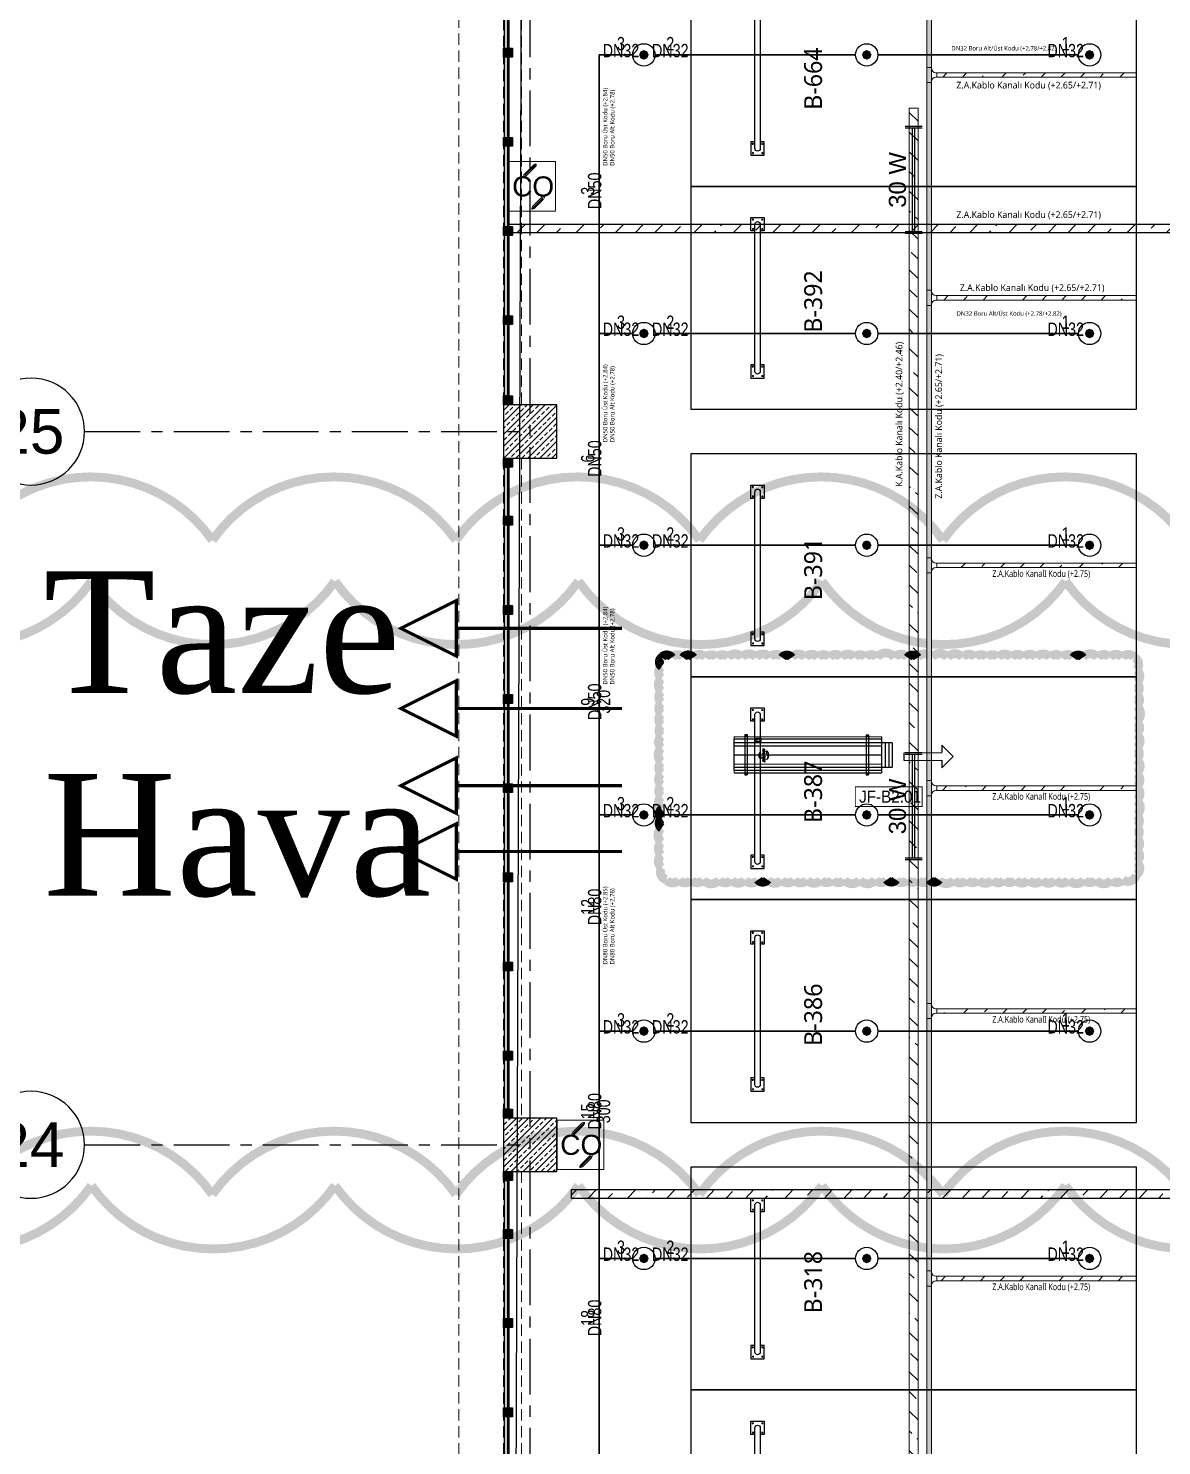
# Model space of a CAD drawing. Header units: millimetres. Extents: x -379292 to 1221486, y 92049 to 447512.
# Drawn here: x -246985 to -234272, y 261244 to 277142 of the extents above; entities that cross this region are included whole.
import ezdxf
from ezdxf.enums import TextEntityAlignment as Align
from ezdxf.lldxf.tags import DXFTag

# ---------------------------------------------------------------- set-up
doc = ezdxf.new("R2010")
doc.units = ezdxf.units.MM
doc.linetypes.add('CENTER', pattern=[2, 1.25, -0.25, 0.25, -0.25])
doc.linetypes.add('HIDDEN', pattern=[9.525, 6.35, -3.175])
for name, color, linetype in [('-M-YNGN-SPR-YUK', 7, 'Continuous'), ('-M-YNGN-ZON1-CAP-', 7, 'Continuous'), ('-M-YNGN-ZON1-SPR-', 7, 'Continuous'), ('05_AXIS', 211, 'CENTER'), ('05_AXIS NAME', 7, 'Continuous'), ('05_HANDRAIL', 153, 'Continuous'), ('05_HATCH CONCRETE', 141, 'Continuous'), ('08_LAMP', 4, 'Continuous'), ('202-A-Y-MahalAd', 141, 'Continuous'), ('AIR-J-U-355', 2, 'Continuous'), ('AIRONN ZONLAMA', 4, 'Continuous'), ('E_CT_ZA', 6, 'Continuous'), ('JF355', 2, 'Continuous')]:
    doc.layers.add(name, color=color, linetype=linetype)
for name, color, linetype, lineweight in [('-M-YNGN-ZON1', 5, 'SP', 30), ('0-KRCN-SHT YAĞMURSUYUBORUSU-100', 3, 'PISSU_LINE50', 35), ('06_FORMWORK HIDDEN', 252, 'HIDDEN2', 0), ('08_DEDECTOR', 3, 'Continuous', 9), ('AIRONN', 7, 'Continuous', 13), ('Aironn-Kodlama', 7, 'Continuous', 0), ('Aironn-Not', 7, 'Continuous', 0), ('E_CT_AYDINLATMA', 3, 'Continuous', 9), ('E_CT_KIRMIZI', 1, 'Continuous', 9)]:
    doc.layers.add(name, color=color, linetype=linetype, lineweight=lineweight)
doc.styles.add('Aironn', font='times.ttf')
doc.styles.add('CIZGI', font='tahoma.ttf', dxfattribs={"width": 0.8, "oblique": 20})
doc.styles.add('MUF', font='isocpeur.ttf')
doc.styles.add('PIPESIZE', font='hcad.shx', dxfattribs={"width": 0.8})
doc.styles.add('SPR-NOT', font='romans.shx')
doc.styles.get("Standard").update_dxf_attribs({"font": 'segoeuil.ttf'})
doc.styles.add('YAZI-2', font='arial.ttf', dxfattribs={"height": 2})
doc.styles.add('YAZI-3', font='arial.ttf', dxfattribs={"height": 3})
doc.styles.add('YAZI-5', font='arial.ttf', dxfattribs={"height": 5})
tags = doc.linetypes.add('HIDDEN2', pattern=[0.1875, 0.125, -0.0625]).pattern_tags.tags
tags[6:7] = [DXFTag(74, 4), DXFTag(75, 0), DXFTag(340, '0'), DXFTag(46, 0.0), DXFTag(50, 0.0), DXFTag(44, 0.0), DXFTag(45, 0.0)]
tags[4:5] = [DXFTag(74, 4), DXFTag(75, 0), DXFTag(340, '0'), DXFTag(46, 0.0), DXFTag(50, 0.0), DXFTag(44, 0.0), DXFTag(45, 0.0)]
doc.linetypes.add('PISSU_LINE50', pattern='A,50,-10,["C",MUF,S=10,R=0,X=1,Y=-5],0', length=60)
doc.linetypes.add('SP', pattern='A,2,-0.1,["SP",CIZGI,S=0.14,R=0.2,X=0,Y=-0.07],-0.255', length=2.355)
pattern_1 = [(225, (905000, -3e-07), (67.351921, -67.351921), []), (225, (904932.65, -3e-07), (67.351921, -67.351921), [47.625, -23.8125])]

# ---------------------------------------------------------------- blocks, each defined once
blk = doc.blocks.new('AWAKS ADI')
at = {"layer": '05_AXIS NAME', "color": 2}
blk.add_circle((0, 0), 6, dxfattribs=at)
at = {"layer": '05_AXIS NAME', "style": 'YAZI-5'}
blk.add_attdef('AKSADI', text='', height=5, dxfattribs=at).set_placement((0, 0), align=Align.MIDDLE_CENTER)
blk = doc.blocks.new('202_Aks')
at = {"layer": '05_AXIS', "ltscale": 500}
for p, q in [((0, -182300), (0, 5000)), ((-5000, -5500), (0, -5500)), ((-5000, -13500), (0, -13500))]:
    blk.add_line(p, q, dxfattribs=at)
at = {"layer": '05_AXIS NAME'}
ref = blk.add_blockref('AWAKS ADI', (-5600, -5500), dxfattribs=dict(at, xscale=-100, yscale=100, zscale=100))
ref.add_attrib('AKSADI', '25', dxfattribs={"height": 500, "style": 'YAZI-5'}).set_placement((-5614, -5498), align=Align.MIDDLE_CENTER)
ref = blk.add_blockref('AWAKS ADI', (-5600, -13500), dxfattribs=dict(at, xscale=-100, yscale=100, zscale=100))
ref.add_attrib('AKSADI', '24', dxfattribs={"height": 500, "style": 'YAZI-5'}).set_placement((-5614, -13498), align=Align.MIDDLE_CENTER)
blk = doc.blocks.new('202_Vida')
at = {"color": 0, "linetype": 'ByBlock', "ltscale": 0.2}
for points in [[(1, 0), (-1, 0)], [(0, 1), (0, -1)]]:
    blk.add_lwpolyline(points, dxfattribs=at)
at = {"color": 0, "linetype": 'ByBlock'}
for radius in [0.42, 0.23, 0.155]:
    blk.add_circle((0, 0), radius, dxfattribs=at)
blk = doc.blocks.new('202_Stoper')
at = {"color": 0, "linetype": 'ByBlock'}
for points in [[(-750, -30), (-750, -75), (-900, -75), (-900, 75), (-750, 75), (-750, 30)], [(750, -30), (750, -75), (900, -75), (900, 75), (750, 75), (750, 30)]]:
    blk.add_lwpolyline(points, dxfattribs=at)
blk.add_lwpolyline([(825, -30, 1), (825, 30), (-825, 30, 1), (-825, -30)], format="xyb", close=True, dxfattribs=at)
at = {"color": 0, "linetype": 'ByBlock', "yscale": 10, "zscale": 10, "rotation": 180}
for p, xscale in [((-877, 53), -10), ((-772, 53), 10), ((772, 53), -10), ((877, 53), 10)]:
    blk.add_blockref('202_Vida', p, dxfattribs=dict(at, xscale=xscale))
at = {"color": 0, "linetype": 'ByBlock', "yscale": 10, "zscale": 10}
for p, xscale in [((-877, -52), 10), ((-772, -52), -10), ((772, -52), 10), ((877, -52), -10)]:
    blk.add_blockref('202_Vida', p, dxfattribs=dict(at, xscale=xscale))
blk = doc.blocks.new('202_Mahalblok')
at = {"color": 0, "linetype": 'ByBlock', "flags": 128}
blk.add_lwpolyline([(0, 0), (0, 5000), (2500, 5000), (2500, 0)], close=True, dxfattribs=at)
at = {"color": 252}
blk.add_blockref('202_Stoper', (1250, 750), dxfattribs=at)
at = {"color": 0, "linetype": 'ByBlock', "ltscale": 25}
blk.add_attdef('MAHALNO', text='', height=200, dxfattribs=at).set_placement((1209, 1390), align=Align.BOTTOM_CENTER)
blk = doc.blocks.new('202_KorkulukDikme')
at = {"ltscale": 25}
h = blk.add_hatch(color=253, dxfattribs=at)
h.dxf.hatch_style = 1
h.paths.add_polyline_path([(-50, 0), (-50, 100), (50, 100), (50, 0)])
at = {"color": 0, "linetype": 'ByBlock', "ltscale": 25}
blk.add_lwpolyline([(-50, 0), (-50, 100), (50, 100), (50, 0)], close=True, dxfattribs=at)
blk = doc.blocks.new('*U10')
at = {"ltscale": 25}
h = blk.add_hatch(color=253, dxfattribs=at)
h.dxf.hatch_style = 1
h.paths.add_polyline_path([(100, 60), (4800, 60), (4800, 10), (100, 10)])
at = {"color": 0, "linetype": 'ByBlock', "ltscale": 25}
blk.add_lwpolyline([(100, 60), (4800, 60), (4800, 10), (100, 10)], close=True, dxfattribs=at)
blk.add_lwpolyline([(100, 45), (4800, 45)], dxfattribs=at)
at = {"ltscale": 25}
for p in [(50, 0), (950, 0), (1950, 0), (2950, 0), (3950, 0), (4850, 0)]:
    blk.add_blockref('202_KorkulukDikme', p, dxfattribs=at)
blk = doc.blocks.new('*U13')
at = {"ltscale": 25}
h = blk.add_hatch(color=253, dxfattribs=at)
h.dxf.hatch_style = 1
h.paths.add_polyline_path([(100, 60), (7300, 60), (7300, 10), (100, 10)])
at = {"color": 0, "linetype": 'ByBlock', "ltscale": 25}
blk.add_lwpolyline([(100, 60), (7300, 60), (7300, 10), (100, 10)], close=True, dxfattribs=at)
blk.add_lwpolyline([(100, 45), (7300, 45)], dxfattribs=at)
at = {"ltscale": 25}
for p in [(50, 0), (700, 0), (1700, 0), (2700, 0), (3700, 0), (4700, 0), (5700, 0), (6700, 0), (7350, 0)]:
    blk.add_blockref('202_KorkulukDikme', p, dxfattribs=at)
blk = doc.blocks.new('*U14')
at = {"ltscale": 25}
h = blk.add_hatch(color=253, dxfattribs=at)
h.dxf.hatch_style = 1
h.paths.add_polyline_path([(100, 60), (7300, 60), (7300, 10), (100, 10)])
at = {"color": 0, "linetype": 'ByBlock', "ltscale": 25}
blk.add_lwpolyline([(100, 60), (7300, 60), (7300, 10), (100, 10)], close=True, dxfattribs=at)
blk.add_lwpolyline([(100, 45), (7300, 45)], dxfattribs=at)
at = {"ltscale": 25}
for p in [(50, 0), (700, 0), (1700, 0), (2700, 0), (3700, 0), (4700, 0), (5700, 0), (6700, 0), (7350, 0)]:
    blk.add_blockref('202_KorkulukDikme', p, dxfattribs=at)
blk = doc.blocks.new('OtoParkBodrumKatMimari')
at = {"layer": '05_HATCH CONCRETE'}
h = blk.add_hatch(dxfattribs=at)
h.set_pattern_fill('ANSI33', color=8, scale=15, angle=180, style=0)
h.set_pattern_definition(pattern_1)
h.paths.add_polyline_path([(5300, 171500), (5300, 172100), (4700, 172100), (4700, 171500)])
h = blk.add_hatch(dxfattribs=at)
h.set_pattern_fill('ANSI33', color=8, scale=15, angle=180, style=0)
h.set_pattern_definition(pattern_1)
h.paths.add_polyline_path([(5300, 163500), (5300, 164100), (4700, 164100), (4700, 163500)])
at = {"color": 5}
for points in [[(5300, 171500), (5300, 172100), (4700, 172100), (4700, 171500)], [(5300, 163500), (5300, 164100), (4700, 164100), (4700, 163500)]]:
    blk.add_lwpolyline(points, close=True, dxfattribs=at)
at = {"layer": '06_FORMWORK HIDDEN', "linetype": 'HIDDEN', "ltscale": 20}
for p, q in [((4200, 55933), (4200, 178100)), ((4700, 177000), (4700, 172100)), ((4900, 177000), (4900, 172100)), ((4700, 171500), (4700, 164100)), ((4900, 171500), (4900, 164100)), ((4700, 163500), (4700, 156100)), ((4900, 163500), (4900, 156100))]:
    blk.add_line(p, q, dxfattribs=at)
at = {"layer": '05_AXIS'}
blk.add_blockref('202_Aks', (5000, 177300), dxfattribs=at)
at = {"layer": '05_HANDRAIL', "rotation": 269.9999999999995}
for name, p in [('*U10', (4700, 177000)), ('*U13', (4700, 171500)), ('*U14', (4700, 163500))]:
    blk.add_blockref(name, p, dxfattribs=at)
at = {"layer": '202-A-Y-MahalAd', "color": 8, "ltscale": 25}
ref = blk.add_blockref('202_Mahalblok', (6800, 174550), dxfattribs=dict(at, xscale=-1, rotation=270))
ref.add_attrib('MAHALNO', 'B-664', dxfattribs={"layer": '0', "color": 0, "linetype": 'ByBlock', "ltscale": 25, "height": 200, "rotation": 90}).set_placement((8333, 175759), align=Align.BOTTOM_CENTER)
ref = blk.add_blockref('202_Mahalblok', (6800, 172050), dxfattribs=dict(at, xscale=-1, rotation=270))
ref.add_attrib('MAHALNO', 'B-392', dxfattribs={"layer": '0', "color": 0, "linetype": 'ByBlock', "ltscale": 25, "height": 200, "rotation": 90}).set_placement((8333, 173259), align=Align.BOTTOM_CENTER)
ref = blk.add_blockref('202_Mahalblok', (6800, 169050), dxfattribs=dict(at, xscale=-1, rotation=270))
ref.add_attrib('MAHALNO', 'B-391', dxfattribs={"layer": '0', "color": 0, "linetype": 'ByBlock', "ltscale": 25, "height": 200, "rotation": 90}).set_placement((8333, 170259), align=Align.BOTTOM_CENTER)
ref = blk.add_blockref('202_Mahalblok', (6800, 166550), dxfattribs=dict(at, xscale=-1, rotation=270))
ref.add_attrib('MAHALNO', 'B-387', dxfattribs={"layer": '0', "color": 0, "linetype": 'ByBlock', "ltscale": 25, "height": 200, "rotation": 90}).set_placement((8333, 167759), align=Align.BOTTOM_CENTER)
ref = blk.add_blockref('202_Mahalblok', (6800, 164050), dxfattribs=dict(at, xscale=-1, rotation=270))
ref.add_attrib('MAHALNO', 'B-386', dxfattribs={"layer": '0', "color": 0, "linetype": 'ByBlock', "ltscale": 25, "height": 200, "rotation": 90}).set_placement((8333, 165259), align=Align.BOTTOM_CENTER)
ref = blk.add_blockref('202_Mahalblok', (6800, 161050), dxfattribs=dict(at, xscale=-1, rotation=270))
ref.add_attrib('MAHALNO', 'B-318', dxfattribs={"layer": '0', "color": 0, "linetype": 'ByBlock', "ltscale": 25, "height": 200, "rotation": 90}).set_placement((8333, 162259), align=Align.BOTTOM_CENTER)
ref = blk.add_blockref('202_Mahalblok', (6800, 158550), dxfattribs=dict(at, xscale=-1, rotation=270))
ref.add_attrib('MAHALNO', 'B-317', dxfattribs={"layer": '0', "color": 0, "linetype": 'ByBlock', "ltscale": 25, "height": 200, "rotation": 90}).set_placement((8333, 159759), align=Align.BOTTOM_CENTER)
blk = doc.blocks.new('SP-C-UP-12')
at = {"ltscale": 10}
blk.add_line((0, 0), (0, 0), dxfattribs=at)
at = {"color": 1, "linetype": 'Continuous'}
blk.add_circle((0, 0), 12.5, dxfattribs=at)
at = {"ltscale": 10}
for points in [[(-5.4, 0), (-3.8, 3.8), (-3.8, -3.8), (0, 5.4)], [(-3.8, -3.8), (0, 5.4), (0, -5.4), (3.8, 3.8)], [(0, -5.4), (3.8, 3.8), (3.8, -3.8), (5.4, 0)]]:
    blk.add_solid(points, dxfattribs=at)
at = {"layer": '-M-YNGN-SPR-YUK', "style": 'SPR-NOT', "width": 0.5, "flags": 9}
for tag, p in [('YUK', (0, 17.8)), ('CAP', (0, 14.4)), ('TIP', (0.2, 10.8))]:
    blk.add_attdef(tag, text='', height=2.5, dxfattribs=at).set_placement(p, align=Align.MIDDLE_CENTER)
blk = doc.blocks.new('A$C69E769C9')
at = {"layer": '-M-YNGN-ZON1', "linetype": 'SP', "ltscale": 500}
for p, q in [((-347.7, 2880.3), (-385.2, 2880.3)), ((-385.2, 119), (-385.2, 2880.3)), ((-210.2, 2880.3), (-322.7, 2880.3)), ((-210.2, 2880.3), (-97.7, 2880.3)), ((-72.7, 2880.3), (152.3, 2880.3)), ((-347.7, 2567.8), (-385.2, 2567.8)), ((-210.2, 2567.8), (-322.7, 2567.8)), ((-210.2, 2567.8), (-97.7, 2567.8)), ((-72.7, 2567.8), (152.3, 2567.8)), ((-347.7, 2330.3), (-385.2, 2330.3)), ((-210.2, 2330.3), (-322.7, 2330.3)), ((-210.2, 2330.3), (-97.7, 2330.3)), ((-72.7, 2330.3), (152.3, 2330.3)), ((-347.7, 2027.8), (-385.2, 2027.8)), ((-210.2, 2027.8), (-322.7, 2027.8)), ((-210.2, 2027.8), (-97.7, 2027.8)), ((-72.7, 2027.8), (152.3, 2027.8)), ((-347.7, 1785.3), (-385.2, 1785.3)), ((-210.2, 1785.3), (-322.7, 1785.3)), ((-210.2, 1785.3), (-97.7, 1785.3)), ((-72.7, 1785.3), (152.3, 1785.3)), ((-347.7, 1530.3), (-385.2, 1530.3)), ((-210.2, 1530.3), (-322.7, 1530.3)), ((-210.2, 1530.3), (-97.7, 1530.3)), ((-72.7, 1530.3), (152.3, 1530.3))]:
    blk.add_line(p, q, dxfattribs=at)
at = {"layer": '-M-YNGN-ZON1-SPR-', "linetype": 'Continuous'}
for p in [(-335.2, 2880.3), (-85.2, 2880.3), (164.8, 2880.3), (-335.2, 2567.8), (-85.2, 2567.8), (164.8, 2567.8), (-335.2, 2330.3), (-85.2, 2330.3), (164.8, 2330.3), (-335.2, 2027.8), (-85.2, 2027.8), (164.8, 2027.8), (-335.2, 1785.3), (-85.2, 1785.3), (164.8, 1785.3), (-335.2, 1530.3), (-85.2, 1530.3), (164.8, 1530.3)]:
    blk.add_blockref('SP-C-UP-12', p, dxfattribs=at)
at = {"layer": '-M-YNGN-ZON1-CAP-', "color": 6, "ltscale": 20, "style": 'PIPESIZE', "width": 0.8}
for s, p in [('3', (-360.9, 2892.9)), ('2', (-305.6, 2892.9)), ('1', (138, 2892.9)), ('3', (-360.9, 2580.4)), ('2', (-305.6, 2580.4)), ('1', (138, 2580.4)), ('3', (-360.9, 2342.9)), ('2', (-305.6, 2342.9)), ('1', (138, 2342.9)), ('3', (-360.9, 2040.4)), ('2', (-305.6, 2040.4)), ('1', (138, 2040.4)), ('3', (-360.9, 1797.9)), ('2', (-305.6, 1797.9)), ('1', (138, 1797.9)), ('3', (-360.9, 1542.9)), ('2', (-305.6, 1542.9)), ('1', (138, 1542.9))]:
    blk.add_text(s, height=15, dxfattribs=at).set_placement(p, align=Align.MIDDLE_CENTER)
at = {"layer": '-M-YNGN-ZON1-CAP-', "ltscale": 20, "style": 'PIPESIZE', "width": 0.8}
for p in [(-360.9, 2885.1), (-305.6, 2885.1), (138, 2885.1), (-360.9, 2572.6), (-305.6, 2572.6), (138, 2572.6), (-360.9, 2335.1), (-305.6, 2335.1), (138, 2335.1), (-360.9, 2032.6), (-305.6, 2032.6), (138, 2032.6), (-360.9, 1790.1), (-305.6, 1790.1), (138, 1790.1), (-360.9, 1535.1), (-305.6, 1535.1), (138, 1535.1)]:
    blk.add_text('DN32', height=15, dxfattribs=at).set_placement(p, align=Align.MIDDLE_CENTER)
for s, p in [('DN50', (-390.4, 2727.8)), ('DN50', (-390.4, 2427.5)), ('DN50', (-390.4, 2154.7)), ('320', (-380.5, 2154.7)), ('DN80', (-390.4, 1924.6)), ('DN80', (-390.4, 1695.3)), ('300', (-380.5, 1695.3)), ('DN80', (-390.4, 1463.6))]:
    blk.add_text(s, height=15, rotation=90, dxfattribs=at).set_placement(p, align=Align.MIDDLE_CENTER)
at = {"layer": '-M-YNGN-ZON1-CAP-', "color": 6, "ltscale": 20, "style": 'PIPESIZE', "width": 0.8}
for s, p in [('3', (-398.2, 2727.8)), ('6', (-398.2, 2427.5)), ('9', (-398.2, 2154.7)), ('12', (-398.2, 1924.6)), ('15', (-398.2, 1695.3)), ('18', (-398.2, 1463.6))]:
    blk.add_text(s, height=15, rotation=90, dxfattribs=at).set_placement(p, align=Align.MIDDLE_CENTER)
blk = doc.blocks.new('*U662')
h = blk.add_hatch()
h.set_pattern_fill('ANSI33', color=0, scale=50, angle=1, style=0)
h.paths.add_polyline_path([(-10769, 100), (17, 100), (17, 0), (-10769, 0)])
at = {"color": 0}
blk.add_lwpolyline([(-10769, 100), (17, 100), (17, 0), (-10769, 0)], close=True, dxfattribs=at)
at = {"ltscale": 25, "flags": 1}
for tag, p in [('YUKSEKLIK', (-229, -149)), ('KALINLIK', (-229, -213))]:
    blk.add_attdef(tag, p, '', height=50, dxfattribs=at)
blk = doc.blocks.new('*U689')
h = blk.add_hatch()
h.set_pattern_fill('ANSI33', color=0, scale=50, angle=1, style=0)
h.paths.add_polyline_path([(-4200, 100), (22877, 100), (22877, 0), (-4200, 0)])
at = {"color": 0}
blk.add_lwpolyline([(-4200, 100), (22877, 100), (22877, 0), (-4200, 0)], close=True, dxfattribs=at)
at = {"ltscale": 25, "flags": 1}
for tag, p in [('YUKSEKLIK', (-229, -149)), ('KALINLIK', (-229, -213))]:
    blk.add_attdef(tag, p, '', height=50, dxfattribs=at)
blk = doc.blocks.new('*U732')
h = blk.add_hatch()
h.set_pattern_fill('ANSI33', color=0, scale=50, angle=1, style=0)
h.paths.add_polyline_path([(-1883, 50), (26107, 50), (26107, 0), (-1883, 0)])
at = {"color": 0}
blk.add_lwpolyline([(-1883, 50), (26107, 50), (26107, 0), (-1883, 0)], close=True, dxfattribs=at)
at = {"ltscale": 25, "flags": 1}
for tag, p in [('YUKSEKLIK', (-229, -149)), ('KALINLIK', (-229, -213))]:
    blk.add_attdef(tag, p, '', height=50, dxfattribs=at)
blk = doc.blocks.new('*U953')
h = blk.add_hatch()
h.set_pattern_fill('ANSI33', color=0, scale=50, angle=1, style=0)
h.paths.add_polyline_path([(-11473, 100), (17, 100), (17, 0), (-11473, 0)])
at = {"color": 0}
blk.add_lwpolyline([(-11473, 100), (17, 100), (17, 0), (-11473, 0)], close=True, dxfattribs=at)
at = {"ltscale": 25, "flags": 1}
for tag, p in [('YUKSEKLIK', (-229, -149)), ('KALINLIK', (-229, -213))]:
    blk.add_attdef(tag, p, '', height=50, dxfattribs=at)
blk = doc.blocks.new('*U528')
h = blk.add_hatch()
h.set_pattern_fill('ANSI33', color=0, scale=50, angle=1, style=0)
h.paths.add_polyline_path([(-2601, 50), (-361, 50), (-361, 0), (-2601, 0)])
at = {"color": 0}
blk.add_lwpolyline([(-2601, 50), (-361, 50), (-361, 0), (-2601, 0)], close=True, dxfattribs=at)
at = {"ltscale": 25, "flags": 1}
for tag, p in [('YUKSEKLIK', (-229, -149)), ('KALINLIK', (-229, -213))]:
    blk.add_attdef(tag, p, '', height=50, dxfattribs=at)
blk = doc.blocks.new('*U127')
at = {"color": 0}
for p, q in [((214, 214), (-164, 214)), ((-164, 164), (-50, 164)), ((-60, 214), (-60, 164)), ((0, 214), (214, 214)), ((214, 164), (100, 164)), ((110, 214), (110, 164)), ((0, 0), (0, 114)), ((0, 104), (50, 104)), ((50, 0), (50, 114))]:
    blk.add_line(p, q, dxfattribs=at)
for centre, start, end in [((-50, 114), 0, 90), ((100, 114), 90, 180)]:
    blk.add_arc(centre, 50, start, end, dxfattribs=at)
blk = doc.blocks.new('*U529')
h = blk.add_hatch()
h.set_pattern_fill('ANSI33', color=0, scale=50, angle=1, style=0)
h.paths.add_polyline_path([(-2601, 50), (-361, 50), (-361, 0), (-2601, 0)])
at = {"color": 0}
blk.add_lwpolyline([(-2601, 50), (-361, 50), (-361, 0), (-2601, 0)], close=True, dxfattribs=at)
at = {"ltscale": 25, "flags": 1}
for tag, p in [('YUKSEKLIK', (-229, -149)), ('KALINLIK', (-229, -213))]:
    blk.add_attdef(tag, p, '', height=50, dxfattribs=at)
blk = doc.blocks.new('*U530')
h = blk.add_hatch()
h.set_pattern_fill('ANSI33', color=0, scale=50, angle=1, style=0)
h.paths.add_polyline_path([(-2601, 50), (-361, 50), (-361, 0), (-2601, 0)])
at = {"color": 0}
blk.add_lwpolyline([(-2601, 50), (-361, 50), (-361, 0), (-2601, 0)], close=True, dxfattribs=at)
at = {"ltscale": 25, "flags": 1}
for tag, p in [('YUKSEKLIK', (-229, -149)), ('KALINLIK', (-229, -213))]:
    blk.add_attdef(tag, p, '', height=50, dxfattribs=at)
blk = doc.blocks.new('*U531')
h = blk.add_hatch()
h.set_pattern_fill('ANSI33', color=0, scale=50, angle=1, style=0)
h.paths.add_polyline_path([(-2601, 50), (-361, 50), (-361, 0), (-2601, 0)])
at = {"color": 0}
blk.add_lwpolyline([(-2601, 50), (-361, 50), (-361, 0), (-2601, 0)], close=True, dxfattribs=at)
at = {"ltscale": 25, "flags": 1}
for tag, p in [('YUKSEKLIK', (-229, -149)), ('KALINLIK', (-229, -213))]:
    blk.add_attdef(tag, p, '', height=50, dxfattribs=at)
blk = doc.blocks.new('*U532')
h = blk.add_hatch()
h.set_pattern_fill('ANSI33', color=0, scale=50, angle=1, style=0)
h.paths.add_polyline_path([(-2601, 50), (-361, 50), (-361, 0), (-2601, 0)])
at = {"color": 0}
blk.add_lwpolyline([(-2601, 50), (-361, 50), (-361, 0), (-2601, 0)], close=True, dxfattribs=at)
at = {"ltscale": 25, "flags": 1}
for tag, p in [('YUKSEKLIK', (-229, -149)), ('KALINLIK', (-229, -213))]:
    blk.add_attdef(tag, p, '', height=50, dxfattribs=at)
blk = doc.blocks.new('*U533')
h = blk.add_hatch()
h.set_pattern_fill('ANSI33', color=0, scale=50, angle=1, style=0)
h.paths.add_polyline_path([(-2601, 50), (-361, 50), (-361, 0), (-2601, 0)])
at = {"color": 0}
blk.add_lwpolyline([(-2601, 50), (-361, 50), (-361, 0), (-2601, 0)], close=True, dxfattribs=at)
at = {"ltscale": 25, "flags": 1}
for tag, p in [('YUKSEKLIK', (-229, -149)), ('KALINLIK', (-229, -213))]:
    blk.add_attdef(tag, p, '', height=50, dxfattribs=at)
blk = doc.blocks.new('40 W SIVA ÜSTÜ ETANJ LED 50')
at = {"layer": '08_LAMP'}
for p, q in [((-625, -100), (-625, 100)), ((-605, -100), (-605, 100)), ((-605, 15), (605, 15)), ((605, -100), (605, 100)), ((625, -100), (625, 100)), ((-605, -15), (605, -15))]:
    blk.add_line(p, q, dxfattribs=at)
at = {"layer": '08_LAMP', "color": 2, "style": 'YAZI-2'}
blk.add_text('30 W', height=200, dxfattribs=at).set_placement((0, 90), align=Align.CENTER)
blk = doc.blocks.new('CO 250')
at = {"layer": '08_DEDECTOR'}
for p, q in [((17, 243), (-84, 142)), ((45, 251), (-74, 132)), ((37, 223), (-64, 122)), ((45, 250), (45, 243)), ((114, -136), (-5, -255)), ((104, -126), (3, -227)), ((124, -146), (23, -247)), ((-5, -247), (-5, -255)), ((-5, -255), (3, -255))]:
    blk.add_line(p, q, dxfattribs=at)
at = {"layer": '08_DEDECTOR', "ltscale": 25}
blk.add_lwpolyline([(-262, 278), (-262, -278), (262, -278), (262, 278)], close=True, dxfattribs=at)
at = {"layer": '08_DEDECTOR'}
for centre, radius, start, end in [((37, 223), 27.7, 72.9688, 135), ((17, 243), 27.7, 315, 0), ((-55, 112), 41.6, 135, 180), ((-55, 112), 27.7, 135, 180), ((-55, 112), 13.9, 135, 180), ((95, -116), 13.9, 315, 350.4112), ((95, -116), 27.7, 315, 355.2224), ((95, -116), 41.6, 315, 356.817), ((23, -247), 27.7, 135, 180), ((3, -227), 27.7, 270, 315)]:
    blk.add_arc(centre, radius, start, end, dxfattribs=at)
at = {"layer": '08_DEDECTOR', "color": 3, "style": 'YAZI-3'}
blk.add_text('CO', height=225, dxfattribs=at).set_placement((-226, -113))
blk = doc.blocks.new('ju355')
at = {"layer": 'AIR-J-U-355', "color": 2, "linetype": 'Continuous'}
for p, q in [((82.7, 20.1), (-82.9, 20.1)), ((-82.9, 20.1), (-82.9, -20.5)), ((-68.1, -18.3), (-68, 22.3)), ((-68.1, -22.7), (-68, 22.3)), ((-65.3, 22.3), (-68, 22.3)), ((-65.3, 22.3), (-68, 22.3)), ((-65.3, -22.7), (-65.3, 22.3)), ((70.7, 22.2), (68, 22.3)), ((68, -22.8), (68, 22.3)), ((70.7, -22.8), (70.7, 22.2)), ((-94.8, 12.9), (-94.9, 12.8)), ((-94.9, 12.8), (-94.9, 12.7)), ((-94.9, 12.7), (-94.9, -12.5)), ((-94.7, 13.3), (-94.8, 13.2)), ((-94.8, 13.2), (-94.8, 13.1)), ((-94.8, 13.1), (-94.8, 13)), ((-94.8, 13), (-94.8, 12.9)), ((-94.6, 13.5), (-94.7, 13.4)), ((-94.7, 13.4), (-94.7, 13.3)), ((-94.5, 13.6), (-94.6, 13.5)), ((-94.4, 13.7), (-94.5, 13.6)), ((-94.5, 13.6), (-94.5, 13.6)), ((-94.3, 13.7), (-94.4, 13.7)), ((-94.2, 13.8), (-94.3, 13.7)), ((-94.1, 13.8), (-94.2, 13.8)), ((-94, 13.8), (-94.1, 13.8)), ((-94.1, 13.8), (-94.1, 13.8)), ((-92.6, 13.8), (-94, 13.8)), ((-92.6, 13.8), (-94, 13.8)), ((-92.6, 13.8), (-94, 13.8)), ((-92.6, 13.8), (-93.9, 13.8)), ((-92.6, 13.8), (-93.9, 13.8)), ((-92.6, 13.8), (-93.9, 13.8)), ((-82.9, 13.8), (-92.6, 13.8)), ((-90.9, -13.6), (-90.9, 13.8)), ((-90.9, -13.6), (-90.9, 13.8)), ((-90.9, -13.6), (-90.9, 13.8)), ((-86.8, -13.6), (-86.8, 13.9)), ((82.7, 13.6), (-82.7, 13.8)), ((-82.7, 10.5), (82.9, 10.3)), ((82.7, 0), (-82.7, 0)), ((48.3, 3.6), (50.7, 3.6)), ((48.4, 2.9), (48.3, 3.6)), ((48.4, 7.2), (48.4, 7.9)), ((48.4, 7.9), (50.7, 6.9)), ((48.8, 7), (48.4, 7.2)), ((50.7, 6.2), (48.4, 5.2)), ((48.4, 5.9), (48.8, 6.1)), ((48.4, 5.2), (48.4, 5.9)), ((48.4, 4.9), (50.7, 4.9)), ((48.4, 4.2), (48.4, 4.9)), ((50.7, 4.2), (48.4, 4.2)), ((48.4, 2.2), (49.3, 2.9)), ((49.3, 2.9), (48.4, 2.9)), ((49.3, 2.2), (48.4, 1.4)), ((48.4, 1.4), (48.4, 2.2)), ((48.8, 6.1), (48.8, 7)), ((49.2, 6.8), (49.9, 6.6)), ((49.2, 6.3), (49.2, 6.8)), ((49.9, 6.6), (49.2, 6.3)), ((49.7, 2.6), (49.7, 2.9)), ((49.7, 2.9), (50.2, 2.9)), ((49.9, 1.6), (49.9, 1.6)), ((50.2, 2.9), (50.2, 2.6)), ((50.7, 6.9), (50.7, 6.2)), ((50.7, 4.9), (50.7, 4.2)), ((50.7, 3.6), (50.7, 2.3)), ((-94.9, -12.5), (-94.9, -12.6)), ((-94.9, -12.6), (-94.9, -12.7)), ((-94.9, -12.7), (-94.8, -12.8)), ((-94.8, -12.8), (-94.8, -12.9)), ((-94.8, -12.9), (-94.8, -13)), ((-94.8, -13), (-94.7, -13.1)), ((-94.7, -13.1), (-94.7, -13.2)), ((-94.7, -13.2), (-94.6, -13.3)), ((-94.6, -13.3), (-94.5, -13.4)), ((-94.5, -13.4), (-94.5, -13.4)), ((-94.5, -13.4), (-94.4, -13.5)), ((-94.4, -13.5), (-94.3, -13.5)), ((-94.3, -13.5), (-94.2, -13.6)), ((-94.2, -13.6), (-94.2, -13.6)), ((-94.2, -13.6), (-94.1, -13.6)), ((-94.1, -13.6), (-94, -13.6)), ((-94, -13.6), (-92.6, -13.6)), ((-94, -13.6), (-92.6, -13.6)), ((-94, -13.6), (-92.6, -13.6)), ((-93.9, -13.6), (-92.6, -13.6)), ((-93.9, -13.6), (-92.6, -13.6)), ((-93.9, -13.6), (-92.6, -13.6)), ((-92.6, -13.6), (-82.9, -13.6)), ((82.9, -10.4), (-82.7, -10.3)), ((-82.6, -13.6), (82.7, -13.7)), ((48.3, -1.7), (50.7, -1.7)), ((48.3, -2.1), (48.3, -1.7)), ((50, -2.1), (48.3, -2.1)), ((48.3, -4.4), (50.7, -4.4)), ((48.3, -4.8), (48.3, -4.4)), ((50, -4.8), (48.3, -4.8)), ((48.4, -3.8), (50, -2.1)), ((48.4, -4), (48.4, -3.8)), ((50.7, -4), (48.4, -4)), ((48.4, -6.5), (50, -4.8)), ((48.4, -6.7), (48.4, -6.5)), ((50.7, -6.8), (48.4, -6.7)), ((50.7, -1.9), (49, -3.6)), ((49, -3.6), (50.7, -3.7)), ((50.7, -4.7), (49, -6.4)), ((49, -6.4), (50.7, -6.4)), ((50.7, -1.7), (50.7, -1.9)), ((50.7, -4.4), (50.7, -4.7)), ((50.7, -6.4), (50.7, -6.8)), ((50.8, -1.4), (50.8, -1.8)), ((82.7, -20.6), (-82.9, -20.5)), ((-65.3, -22.7), (-68.1, -22.7)), ((70.7, -22.8), (68, -22.8))]:
    blk.add_line(p, q, dxfattribs=at)
at = {"layer": 'AIR-J-U-355', "color": 2, "lineweight": 13, "ltscale": 0.005}
for p, q in [((82.7, -20.6), (82.7, 20.1)), ((58.5, -15.3), (52.4, -15.3)), ((52.4, -15.3), (52.4, -18.9)), ((58.5, -18.9), (58.5, -15.3)), ((52.4, -18.9), (58.5, -18.9))]:
    blk.add_line(p, q, dxfattribs=at)
at = {"layer": 'AIR-J-U-355', "color": 2}
for p, q in [((-150.2, 14.3), (-162.9, 1.6)), ((-150.1, -11), (-162.9, 1.6)), ((-150.2, 5.9), (-150.2, 14.3)), ((-108, 6.1), (-150.2, 5.9)), ((-108, 6.1), (-107.9, -2.4)), ((-107.9, -2.4), (-150.2, -2.6)), ((-150.1, -11), (-150.2, -2.6))]:
    blk.add_line(p, q, dxfattribs=at)
at = {"layer": 'AIR-J-U-355', "color": 2, "linetype": 'Continuous'}
for centre, radius in [((-66.7, 21.3), 0.354), ((-66.7, 21.3), 0.354), ((69.3, 21.2), 0.354), ((-66.7, -21.6), 0.354), ((-66.7, -21.6), 0.354), ((54, -17.1), 0.599), ((54, -17.1), 0.599), ((57, -17.1), 0.599), ((57, -17.1), 0.599), ((69.3, -21.7), 0.354), ((69.3, -21.7), 0.354)]:
    blk.add_circle(centre, radius, dxfattribs=at)
for centre, radius, start, end in [((50, 2.3), 0.645, 184.0636, 262.3259), ((49.9, 2.6), 0.274, 177.3972, 357.3972), ((50, 2.3), 0.72, 262.3259, 356.7067)]:
    blk.add_arc(centre, radius, start, end, dxfattribs=at)
at = {"layer": 'AIR-J-U-355', "color": 2, "linetype": 'Continuous', "extrusion": (0, 0, -1)}
for major_axis, ratio in [((-0.01, -1.36), 0.908445), ((0.006, 0.985), 0.934933)]:
    blk.add_ellipse((49.5, -0.1), major_axis=major_axis, ratio=ratio, dxfattribs=at)
at = {"layer": 'AIR-J-U-355', "color": 2, "linetype": 'Continuous'}
for points, knots in [([(46.1, 5), (46.1, 5), (46.1, 5), (46.1, 5), (46.2, 5), (46.2, 5), (46.2, 5), (46.2, 5), (46.2, 5), (46.2, 5), (46.2, 5), (46.1, 4.9), (46.1, 4.8), (45.9, 4.6), (45.7, 4.3), (45.6, 4), (45.4, 3.7), (45.3, 3.1), (45.1, 2.4), (45, 1.7), (45.1, 0.8), (45.4, -0.1), (45.8, -1), (46.2, -1.8), (46.5, -2.4), (46.6, -2.8), (46.7, -3.2), (46.8, -3.6), (46.7, -4), (46.5, -4.3), (46.2, -4.3), (45.8, -4.3), (45.4, -4), (45.1, -3.6), (44.7, -3), (44.3, -2.1), (44, -0.9), (44, 0.2), (44, 1.3), (44.2, 2.1), (44.5, 2.9), (44.9, 3.6), (45.3, 4.2), (45.6, 4.6), (45.9, 4.8), (46, 4.9), (46.1, 5), (46.1, 5)], [0, 0, 0, 0, 0.001347, 0.00172, 0.002023, 0.002244, 0.002452, 0.002667, 0.002909, 0.00347, 0.004196, 0.005682, 0.009311, 0.025522, 0.043378, 0.057014, 0.067583, 0.10026, 0.136315, 0.170769, 0.211631, 0.252886, 0.304984, 0.357144, 0.377587, 0.398124, 0.41882, 0.439365, 0.455344, 0.470785, 0.486346, 0.502438, 0.525763, 0.549141, 0.572313, 0.626971, 0.689072, 0.751245, 0.792637, 0.834146, 0.875615, 0.910287, 0.945553, 0.97619, 0.989254, 0.994701, 1, 1, 1, 1]), ([(52.5, 3.6), (52.6, 3.7), (52.6, 3.8), (52.7, 3.9), (52.9, 4), (53.2, 4.1), (53.5, 4), (53.7, 3.7), (54, 3.4), (54.3, 2.9), (54.6, 2.2), (54.8, 1.3), (54.8, 0.4), (54.8, -0.5), (54.6, -1.4), (54.2, -2.2), (53.9, -2.8), (53.5, -3.2), (53.2, -3.4), (53.1, -3.5)], [0, 0, 0, 0, 0.0168256, 0.0323617, 0.0637267, 0.0873303, 0.1103993, 0.1581358, 0.2050378, 0.2514942, 0.3451779, 0.4385235, 0.532065, 0.625912, 0.7301372, 0.8352318, 0.8905608, 0.9450754, 1, 1, 1, 1]), ([(53.1, -3.5), (53.2, -3.3), (53.5, -2.8), (53.8, -2), (53.9, -1.1), (53.9, -0.3), (53.7, 0.6), (53.3, 1.4), (53, 2.1), (52.7, 2.6), (52.6, 3), (52.5, 3.3), (52.5, 3.5), (52.5, 3.6)], [0, 0, 0, 0, 0.112581, 0.224936, 0.337491, 0.449603, 0.562299, 0.686336, 0.807829, 0.865935, 0.925918, 0.967783, 1, 1, 1, 1])]:
    blk.add_open_spline(points, degree=3, knots=knots, dxfattribs=at)
blk = doc.blocks.new('DZFDGHFÜ')
at = {"layer": 'JF355'}
blk.add_lwpolyline([(24084.4, 6568.3), (24119.9, 6568.3), (24119.9, 6402.7), (24084.4, 6402.7), (24084.4, 6568.3)], dxfattribs=at)
at = {"layer": 'AIR-J-U-355', "rotation": 270}
blk.add_blockref('ju355', (24102.4, 6485.6), dxfattribs=at)
blk = doc.blocks.new('YÖN')
at = {"layer": 'AIRONN', "color": 3, "const_width": 5}
for points in [[(11124.9, 6973.4), (10859.6, 6973.4), (10859.6, 6928.9), (10770.6, 6973.4), (10859.6, 7017.9), (10859.6, 6973.4)], [(11124.9, 6844.9), (10859.6, 6844.9), (10859.6, 6800.4), (10770.6, 6844.9), (10859.6, 6889.4), (10859.6, 6844.9)], [(11124.9, 6721.3), (10859.6, 6721.3), (10859.6, 6676.8), (10770.6, 6721.3), (10859.6, 6765.8), (10859.6, 6721.3)], [(11124.9, 6615.8), (10859.6, 6615.8), (10859.6, 6571.3), (10770.6, 6615.8), (10859.6, 6660.3), (10859.6, 6615.8)]]:
    blk.add_lwpolyline(points, dxfattribs=at)

msp = doc.modelspace()

# ---------------------------------------------------------------- block references
at = {"color": 8}
msp.add_blockref('OtoParkBodrumKatMimari', (-246354.8, 100818.8), dxfattribs=at)

# ---------------------------------------------------------------- next in the draw order: linework, layer by layer
at = {"color": 30, "const_width": 100}
for points in [[(-224422.3, 270940.5, -0.5205671), (-227154.2, 270940.5, -0.5205671), (-229886.1, 270940.5, -0.5205671), (-232618, 270940.5, -0.5205671), (-235349.9, 270940.5, -0.5205671), (-238081.8, 270940.5, -0.5205671), (-240813.7, 270940.5, -0.5205671), (-243545.6, 270940.5, -0.5205671), (-246277.5, 270940.5, -0.5205671), (-249009.4, 270940.5, -0.5205671), (-251741.3, 270940.5, -0.5205671), (-253116.5, 272297.2, -0.5205671), (-253116.5, 275029.1, -0.5205671), (-253116.5, 278178.7, -0.5205671), (-250384.6, 278178.7, -0.5205671), (-247652.7, 278178.7, -0.5205671), (-244920.8, 278178.7, -0.5205671), (-242188.9, 278178.7, -0.5205671), (-239457, 278178.7, -0.5205671), (-236725.1, 278178.7, -0.5205671), (-233993.2, 278178.7, -0.5205671), (-231261.3, 278178.7, -0.5205671), (-228529.4, 278178.7, -0.5205671), (-225797.5, 278178.7, -0.5205671)], [(-224422.3, 264161.4, -0.5205671), (-227154.2, 264161.4, -0.5205671), (-229886.1, 264161.4, -0.5205671), (-232618, 264161.4, -0.5205671), (-235349.9, 264161.4, -0.5205671), (-238081.8, 264161.4, -0.5205671), (-240813.7, 264161.4, -0.5205671), (-243545.6, 264161.4, -0.5205671), (-246277.5, 264161.4, -0.5205671), (-249009.4, 264161.4, -0.5205671), (-251741.3, 264161.4, -0.5205671), (-253116.5, 265518.1, -0.5205671), (-253116.5, 268250, -0.5205671), (-253116.5, 271399.6, -0.5205671), (-250384.6, 271399.6, -0.5205671), (-247652.7, 271399.6, -0.5205671), (-244920.8, 271399.6, -0.5205671), (-242188.9, 271399.6, -0.5205671), (-239457, 271399.6, -0.5205671), (-236725.1, 271399.6, -0.5205671), (-233993.2, 271399.6, -0.5205671), (-231261.3, 271399.6, -0.5205671), (-228529.4, 271399.6, -0.5205671), (-225797.5, 271399.6, -0.5205671)], [(-224422.3, 256823, -0.5205671), (-227154.2, 256823, -0.5205671), (-229886.1, 256823, -0.5205671), (-232618, 256823, -0.5205671), (-235349.9, 256823, -0.5205671), (-238081.8, 256823, -0.5205671), (-240813.7, 256823, -0.5205671), (-243545.6, 256823, -0.5205671), (-246277.5, 256823, -0.5205671), (-249009.4, 256823, -0.5205671), (-251741.3, 256823, -0.5205671), (-253116.5, 258179.7, -0.5205671), (-253116.5, 260911.6, -0.5205671), (-253116.5, 264061.1, -0.5205671), (-250384.6, 264061.1, -0.5205671), (-247652.7, 264061.1, -0.5205671), (-244920.8, 264061.1, -0.5205671), (-242188.9, 264061.1, -0.5205671), (-239457, 264061.1, -0.5205671), (-236725.1, 264061.1, -0.5205671), (-233993.2, 264061.1, -0.5205671), (-231261.3, 264061.1, -0.5205671), (-228529.4, 264061.1, -0.5205671), (-225797.5, 264061.1, -0.5205671)]]:
    msp.add_lwpolyline(points, format="xyb", dxfattribs=at)
at = {"color": 6, "const_width": 100}
msp.add_lwpolyline([(-239880.8, 270084.1, -0.520567), (-239766.6, 270084.1, -0.520567), (-239639.9, 270084.1, -0.520567), (-239525.8, 270084.1, -0.520567), (-239388, 270084.1, -0.520567), (-239262.4, 270084.1, -0.520567), (-239137.6, 270084.1, -0.520567), (-238980.4, 270084.1, -0.520567), (-238820.5, 270084.1, -0.520567), (-238667.1, 270084.1, -0.520567), (-238529.3, 270084.1, -0.520567), (-238422.5, 270084.1, -0.520567), (-238269, 270084.1, -0.520567), (-238128.7, 270084.1, -0.520567), (-238001.4, 270084.1, -0.520567), (-237866.8, 270084.1, -0.520567), (-237717.7, 270084.1, -0.520567), (-237592.6, 270084.1, -0.520567), (-237465.9, 270084.1, -0.520567), (-237267.6, 270084.1, -0.520567), (-237121.3, 270084.1, -0.520567), (-237009.6, 270084.1, -0.520567), (-236849.7, 270084.1, -0.520567), (-236674.2, 270084.1, -0.520567), (-236506, 270084.1, -0.520567), (-236361.5, 270084.1, -0.520567), (-236234.2, 270084.1, -0.520567), (-236108.9, 270084.1, -0.520567), (-235958.7, 270084.1, -0.520567), (-235820.9, 270084.1, -0.520567), (-235679.3, 270084.1, -0.520567), (-235523.5, 270084.1, -0.520567), (-235393.5, 270084.1, -0.520567), (-235263.2, 270084.1, -0.520567), (-235156.1, 270084.1, -0.520567), (-234989.7, 270084.1, -0.520567), (-234855.1, 270084.1, -0.520567), (-234716.1, 270084.1, -0.520567), (-234577.7, 270084.1, -0.520567), (-234554.8, 269945.7, -0.520567), (-234554.8, 269801.8, -0.520567), (-234554.8, 269677, -0.520567), (-234554.8, 269543.4, -0.520567), (-234554.8, 269366.6, -0.520567), (-234554.8, 269227, -0.520567), (-234554.8, 269070.3, -0.520567), (-234554.8, 268944.2, -0.520567), (-234554.8, 268785.7, -0.520567), (-234554.8, 268636.6, -0.520567), (-234554.8, 268482, -0.520567), (-234554.8, 268317.4, -0.520567), (-234554.8, 268187.8, -0.520567), (-234554.8, 268064.9, -0.520567), (-234554.8, 267928.8, -0.520567), (-234554.8, 267790.4, -0.520567), (-234554.8, 267645.9, -0.520567), (-234711.9, 267592.5, -0.520567), (-234834.8, 267592.5, -0.520567), (-235010.3, 267592.5, -0.520567), (-235140.6, 267592.5, -0.520567), (-235313.5, 267592.5, -0.520567), (-235464.5, 267592.5, -0.520567), (-235615.7, 267592.5, -0.520567), (-235766.6, 267592.5, -0.520567), (-235913, 267592.5, -0.520567), (-236038.3, 267592.5, -0.520567), (-236172.4, 267592.5, -0.520567), (-236329, 267592.5, -0.520567), (-236460.5, 267592.5, -0.520567), (-236603.6, 267592.5, -0.520567), (-236771.9, 267592.5, -0.520567), (-236876.6, 267592.5, -0.520567), (-237004.5, 267592.5, -0.520567), (-237123.4, 267592.5, -0.520567), (-237252.3, 267592.5, -0.520567), (-237354.7, 267592.5, -0.520567), (-237483.9, 267592.5, -0.520567), (-237659.4, 267592.5, -0.520567), (-237833.8, 267592.5, -0.520567), (-237964.5, 267592.5, -0.520567), (-238094.1, 267592.5, -0.520567), (-238250.8, 267592.5, -0.520567), (-238395.3, 267592.5, -0.520567), (-238536.9, 267592.5, -0.520567), (-238692.7, 267592.5, -0.520567), (-238799.8, 267592.5, -0.520567), (-238945.5, 267592.5, -0.520567), (-239099, 267592.5, -0.520567), (-239236.2, 267592.5, -0.520567), (-239415.5, 267592.5, -0.520567), (-239549.1, 267592.5, -0.520567), (-239685.6, 267592.5, -0.520567), (-239827.3, 267592.5, -0.520567), (-239880.8, 267726.2, -0.520567), (-239880.8, 267868.5, -0.520567), (-239880.8, 268010.9, -0.520567), (-239880.8, 268170.8, -0.520567), (-239880.8, 268277.9, -0.520567), (-239880.8, 268382.6, -0.520567), (-239880.8, 268525, -0.520567), (-239880.8, 268651.1, -0.520567), (-239880.8, 268785.2, -0.520567), (-239880.8, 268913.1, -0.520567), (-239880.8, 269069, -0.520567), (-239880.8, 269204.6, -0.520567), (-239880.8, 269323.4, -0.520567), (-239880.8, 269451.1, -0.520567), (-239880.8, 269575.9, -0.520567), (-239880.8, 269705.5, -0.520567), (-239880.8, 269851.8, -0.520567), (-239880.8, 269983.3, -0.520567)], format="xyb", close=True, dxfattribs=at)
at = {"layer": 'AIRONN ZONLAMA', "ltscale": 25}
msp.add_lwpolyline([(-241554.6, 208884.6), (-241554.6, 224084.6), (-241054.6, 224084.6), (-241054.6, 224634.6), (-233604.7, 224634.6), (-233504.6, 228784.6), (-241554.6, 228784.6), (-241454.6, 238134.6), (-233804.6, 238134.6), (-233804.6, 240334.6), (-233504.6, 240334.6), (-233454.6, 240334.6), (-233454.6, 240934.6), (-233804.6, 240934.6), (-233804.6, 244834.6), (-233454.6, 244834.6), (-233454.6, 248884.6), (-241554.6, 248884.6), (-241454.6, 277834.6), (-241054.6, 277834.6), (-241054.6, 278134.6), (-166954.6, 278134.6), (-166904.6, 217634.6)], dxfattribs=at)
at = {"layer": 'Aironn-Kodlama', "color": 7, "const_width": 10}
msp.add_lwpolyline([(-237707.7, 268633.7), (-237707.7, 268413.7), (-236957.7, 268413.7), (-236957.7, 268633.7)], close=True, dxfattribs=at)

# ---------------------------------------------------------------- next in the draw order: block references
at = {"layer": '-M-YNGN-ZON1', "ltscale": 25, "xscale": 10, "yscale": 10, "zscale": 10}
msp.add_blockref('A$C69E769C9', (-236728.2, 248041), dxfattribs=at)
at = {"layer": '08_DEDECTOR', "ltscale": 25}
msp.add_blockref('CO 250', (-241332.3, 275368.8), dxfattribs=at)
at = {"layer": '08_DEDECTOR'}
msp.add_blockref('CO 250', (-240792.3, 264618.8), dxfattribs=at)
at = {"layer": '08_LAMP', "xscale": 0.9600000000000062, "yscale": 0.9600000000000062, "zscale": 0.9600000000000062, "rotation": 90}
for p in [(-237053.8, 275441.5), (-237053.8, 268414.3)]:
    msp.add_blockref('40 W SIVA ÜSTÜ ETANJ LED 50', p, dxfattribs=at)
at = {"layer": 'AIR-J-U-355', "xscale": 10, "yscale": 10, "zscale": 10, "rotation": 270}
msp.add_blockref('DZFDGHFÜ', (-303095.9, 510015.3), dxfattribs=at)
at = {"layer": 'AIRONN', "color": 5, "xscale": 7, "yscale": 7, "zscale": 7}
msp.add_blockref('YÖN', (-318201.7, 221598.3), dxfattribs=at)
at = {"layer": 'E_CT_AYDINLATMA', "rotation": 90}
msp.add_blockref('*U689', (-237004.8, 253368.7), dxfattribs=at)
at = {"layer": 'E_CT_KIRMIZI', "color": 1}
for name, p, rotation in [('*U732', (-236854.8, 251202.1), 90), ('*U528', (-237156.1, 276643.8), 180), ('*U529', (-237156.1, 274143.8), 180), ('*U530', (-237156.1, 271143.8), 180), ('*U531', (-237156.1, 268643.8), 180), ('*U532', (-237156.1, 266143.8), 180), ('*U533', (-237156.1, 263143.8), 180)]:
    msp.add_blockref(name, p, dxfattribs=dict(at, rotation=rotation))
at = {"layer": 'E_CT_KIRMIZI', "color": 2, "rotation": 90}
for p in [(-236691, 276593.8), (-236691, 274093.8), (-236691, 271093.8), (-236691, 268593.8), (-236691, 266093.8), (-236691, 263093.8)]:
    msp.add_blockref('*U127', p, dxfattribs=at)
at = {"layer": 'E_CT_ZA', "color": 112}
for name, p in [('*U953', (-230121.5, 274846.8)), ('*U662', (-230121.5, 264017.7))]:
    msp.add_blockref(name, p, dxfattribs=at)

# ---------------------------------------------------------------- next in the draw order: texts
at = {"layer": '0-KRCN-SHT YAĞMURSUYUBORUSU-100'}
for s, height, p in [('DN32 Boru Alt/Üst Kodu (+2.78/+2.82)', 50, (-236630.7, 276893.1)), ('Z.A.Kablo Kanalı Kodu (+2.65/+2.71)', 75, (-236574.4, 276467)), ('Z.A.Kablo Kanalı Kodu (+2.65/+2.71)', 75, (-236574.4, 275015.1)), ('Z.A.Kablo Kanalı Kodu (+2.65/+2.71)', 75, (-236535.4, 274195.9)), ('DN32 Boru Alt/Üst Kodu (+2.78/+2.82)', 50, (-236572.5, 273918))]:
    msp.add_text(s, height=height, dxfattribs=at).set_placement(p)
for s, height, p in [('DN50 Boru Üst Kodu (+2.84)', 50, (-240489.1, 275599.2)), ('DN50 Boru Alt Kodu (+2.78)', 50, (-240409.8, 275599.2)), ('K.A.Kablo Kanalı Kodu (+2.40/+2.46)', 75, (-237180.1, 271999.3)), ('Z.A.Kablo Kanalı Kodu (+2.65/+2.71)', 75, (-236735.6, 271866.7)), ('DN50 Boru Üst Kodu (+2.84)', 50, (-240489.1, 272499.1)), ('DN50 Boru Alt Kodu (+2.78)', 50, (-240409.8, 272499.1)), ('DN50 Boru Üst Kodu (+2.84)', 50, (-240489.1, 269781)), ('DN50 Boru Alt Kodu (+2.78)', 50, (-240409.8, 269781)), ('DN80 Boru Üst Kodu (+2.85)', 50, (-240489.1, 266641.7)), ('DN80 Boru Alt Kodu (+2.76)', 50, (-240409.8, 266641.7))]:
    msp.add_text(s, height=height, rotation=90, dxfattribs=at).set_placement(p)
at = {"layer": '0-KRCN-SHT YAĞMURSUYUBORUSU-100', "width": 0.8}
for p in [(-236171.8, 270988.7), (-236171.8, 268488.7), (-236171.8, 265988.7), (-236171.8, 262988.7)]:
    msp.add_text('Z.A.Kablo KanalI Kodu (+2.75)', height=75, dxfattribs=at).set_placement(p)
at = {"layer": 'Aironn-Kodlama', "color": 3, "insert": (-237665.6, 268592.4), "char_height": 136, "width": 710.456, "attachment_point": 1, "rotation": 359.96186}
msp.add_mtext('{\\fArial|b0|i0|c0|p18;\\W0.9;\\C7;JF-B\\fArial|b0|i0|c162|p18;2\\fArial|b0|i0|c0|p18;.0\\fArial|b0|i0|c162|p18;1}', dxfattribs=at)
at = {"layer": 'Aironn-Not', "insert": (-246815.3, 271052), "char_height": 1365, "attachment_point": 1, "style": 'Aironn'}
msp.add_mtext_dynamic_manual_height_columns('{\\C3;Taze \\PHava}', width=9205.219, gutter_width=125, heights=[0], dxfattribs=at)

doc.saveas('drawing.dxf')
